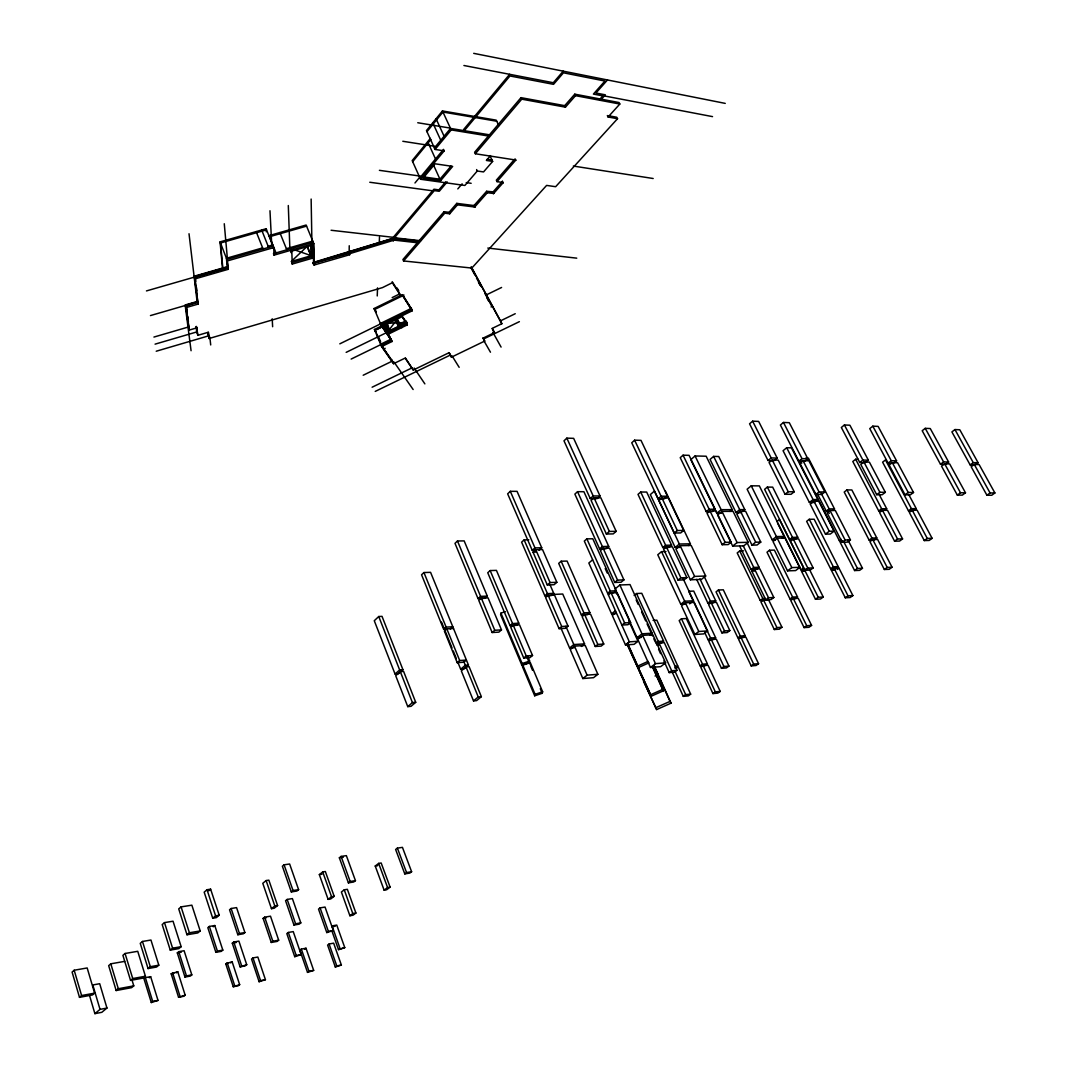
<?xml version="1.0" encoding="UTF-8"?>
<svg xmlns="http://www.w3.org/2000/svg" width="1067" height="1067" viewBox="0 0 1067 1067"><rect width="100%" height="100%" fill="white"/><g stroke="black" fill="none" stroke-linecap="round" stroke-linejoin="round"><path stroke-width="1.5" d="M276.02 252.906L269.084 235.634L306.122 225.03L313.205 242.209L314.178 265.016L349.629 254.733L349.029 252.252L393.51 238.688L419.478 241.622M349.603 251.505L349.589 252.546L313.138 263.096M349.176 250.998L349.242 245.743M349.629 254.733L349.029 252.252M350.269 252.759L350.283 251.719L393.483 238.928L418.451 241.742M377.238 295.959L377.545 287.89M379.292 242.276L379.492 236.994M503.117 182.737L493.674 193.447L493.127 191.873L502.344 181.39M505.385 611.684L500.93 613.125L500.61 614.725L521.776 665.061L529.272 662.58L529.645 661.06L527.712 656.485M521.776 665.061L522.136 663.541L500.93 613.125M522.817 665.141L522.443 666.648L534.7 695.791L542.236 693.283L542.65 691.803L530.326 662.66L522.817 665.141L535.101 694.324L534.7 695.791M529.939 664.167L530.326 662.66M513.867 160.117L496.342 180.163L497.022 181.643L515.761 160.103M383.32 324.795L387.881 331.517L399.018 316.966M515.668 160.343L515.014 158.81M503.037 182.857L502.437 181.203M498.809 125.599L496.208 120.144L442.445 110.941L426.467 130.561L435.069 149.447L444.205 150.847L420.545 179.256L412.182 160.584L430.401 138.363M426.973 131.668L442.952 112.048L496.729 121.225M412.676 161.677L430.895 139.47M434.389 147.953L450.527 128.427L489.673 134.842M435.069 149.447L451.221 129.921L488.739 136.056M414.97 182.977L420.198 176.682M419.891 177.789L443.525 149.367L444.205 150.847M463.612 129.534L509.653 74.303M465.065 129.774L509.959 75.97L553.533 84.346L563.469 72.809L604.949 81.039L593.399 94.083L602.828 95.883L599.507 99.618M451.008 166.119L439.951 179.229L422.372 176.749M440.618 180.683L452.675 166.399L435.056 163.798L423.039 178.216L440.618 180.683L433.362 164.691M392.643 238.821L393.216 238.141L419.344 241.102M394.457 237.768L434.322 190.62L439.257 191.286L447.206 181.91M349.643 253.693L394.136 240.115L418.491 242.863M445.806 181.71L438.87 189.886L433.922 189.206L392.283 238.515L313.138 262.482M607.35 115.529L608.097 117.01L619.834 104.032L575.526 95.67L565.443 107.167L564.71 105.66L521.003 97.657L474.628 152.248L475.335 153.755L515.708 160.023M475.335 153.755L521.75 99.178L565.443 107.167M457.81 188.899L462.131 183.844M489.926 155.622L492.634 161.41L483.551 171.934L477.282 171L464.865 185.458L420.545 179.256M490.513 155.622L486.365 160.45L492.634 161.41M563.229 71.156L553.293 82.719L463.918 65.5M493.848 193.314L493.167 191.847L486.619 191.286L473.988 205.558L456.783 203.37L449.047 212.333L444.085 211.706L402.939 259.508L403.566 260.962L471.827 268.057L546.611 185.405L555.64 186.712L617.526 118.717L616.779 117.25L608.924 115.823M403.566 260.962L444.752 213.173L449.7 213.8L457.45 204.851L474.708 207.011L487.299 192.754L493.634 193.474L492.781 192.073M564.71 105.66L574.78 94.163L619.073 102.552L619.834 104.032M607.483 79.972L595.919 93.016L605.349 94.83L600.988 99.711M292.385 260.388L307.536 246.01M457.583 661.633L460.677 669.249L463.785 669.022L468.44 665.034L430.575 572.339L423.946 572.539L421.558 574.78L443.672 629.317L447.006 629.13M484.751 598.387L487.312 596.106L464.158 540.889L457.476 540.996L454.995 543.343L478.043 598.667L483.404 598.44M538.995 550.199L541.729 547.771L517.055 491.353L510.306 491.313L507.652 493.821L532.233 550.345L536.288 550.265M566.844 438.137L563.99 440.818L590.264 498.596L597.08 498.609L600.014 495.995L573.646 438.35L566.844 438.137L593.199 495.968L600.014 495.995M378.745 616.513L374.277 620.727L395.057 674.037L398.338 673.797L402.939 669.703L382.026 616.366L378.745 616.513L399.645 669.943L395.057 674.037M490.166 570.565L487.752 572.739L510.079 625.675L516.348 625.329L518.829 623.208L496.435 570.378L490.166 570.565L512.56 623.541L518.829 623.208M528.859 539.822L524.137 539.902L521.616 542.169L544.864 595.853L551.172 595.586L553.76 593.372L549.878 584.436M577.554 491.674L574.873 494.101L599.614 548.905L605.963 548.771L608.737 546.411L583.902 491.714L577.554 491.674L602.375 546.544L608.737 546.411M634.612 440.178L631.744 442.778L658.126 498.742L664.514 498.756L667.475 496.235L641 440.378L634.612 440.178L661.087 496.208L667.475 496.235M443.672 629.317L446.126 627.129L452.781 626.769L450.327 628.956M478.043 598.667L480.603 596.386L487.312 596.106M532.233 550.345L534.967 547.904L541.729 547.771M590.264 498.596L593.199 495.968M453.488 628.503L446.833 628.863L444.379 631.05L457.209 662.674L463.865 662.207L466.359 660.073L459.69 660.526L457.209 662.674M481.337 598.134L478.776 600.414L492.154 632.518L498.876 632.131L501.477 629.89L488.046 597.853L481.337 598.134L494.768 630.277L501.477 629.89M533.007 552.132L535.754 549.692L542.516 549.558L556.854 582.315L554.053 584.716L547.291 584.969L533.007 552.132L535.714 552.079M594.039 497.809L591.091 500.423L606.363 534.007L613.192 533.9L616.179 531.339L600.854 497.822L594.039 497.809L609.35 531.419L616.179 531.339M400.312 671.636L395.71 675.718L407.754 706.621L411.048 706.327L415.717 702.313L403.593 671.396L400.312 671.636L412.422 702.593L407.754 706.621M74.183 970.236L72.103 972.077L79.492 997.352L92.509 994.937L94.63 993.137L87.174 967.956L74.183 970.236L81.599 995.551L79.492 997.352M561.162 561.215L558.695 563.363L581.395 614.965L587.33 614.659L589.851 612.565L567.084 561.069L561.162 561.215L583.916 612.871L589.851 612.565M613.645 592.945L616.259 590.798L592.799 538.768L586.863 538.862L584.316 541.076L629.343 641.854L637.986 641.28L628.73 620.727M640.72 492.02L638.013 494.381L662.847 547.571L668.836 547.438L671.61 545.144L646.695 492.06L640.72 492.02L665.635 545.264L671.61 545.144M712.249 511.64L715.17 509.226L689.069 455.329L683.067 455.196L680.226 457.663L706.247 511.667L710.742 511.64M730.055 511.44L732.242 509.653L706.154 456.223L695.07 455.969L690.802 459.65L716.771 513.28L721.532 513.254M492.154 632.518L494.768 630.277M547.291 584.969L550.079 582.569L556.854 582.315M606.363 534.007L609.35 531.419M124.679 961.38L110.795 963.821L108.674 965.648L116.17 990.536L131.614 987.655L133.775 985.868L131.895 979.679M125.066 953.485L122.905 955.338L130.547 980.386L143.231 978.066L145.432 976.238L137.736 951.297L125.066 953.485L132.735 978.559L130.547 980.386M181.083 906.883L178.722 908.897L187.005 934.759L197.808 932.931L200.209 930.944L191.86 905.176L181.083 906.883L189.406 932.771L187.005 934.759M510.079 625.675L512.56 623.541M544.864 595.853L547.451 593.625L553.76 593.372M599.614 548.905L602.375 546.544M658.126 498.742L661.087 496.208M142.471 941.467L140.257 943.361L148.06 968.569L156.556 967.035L158.81 965.182L150.954 940.04L142.471 941.467L150.314 966.702L148.06 968.569M164.491 922.608L162.197 924.569L170.267 950.11L178.829 948.616L181.163 946.696L173.041 921.208L164.491 922.608L172.587 948.176L170.267 950.11M460.677 669.249L465.332 665.261L468.44 665.034M513.267 625.222L510.786 627.343L523.724 658.032L530.006 657.592L532.526 655.498L519.549 624.875L513.267 625.222L526.244 655.938L532.526 655.498M548.198 595.333L545.597 597.547L559.081 628.676L565.403 628.303L568.031 626.129L554.507 595.066L548.198 595.333L561.722 626.489L568.031 626.129M603.162 548.278L600.401 550.652L614.752 582.449L621.114 582.222L623.928 579.888L609.524 548.145L603.162 548.278L617.566 580.115L623.928 579.888M661.927 497.982L658.966 500.516L674.291 533.033L680.693 532.94L683.694 530.446L668.315 498.009L661.927 497.982L677.305 530.526L683.694 530.446M774.068 460.651L777.203 458.076L758.65 421.425L752.635 421.172L749.567 423.799L768.053 460.517L772.575 460.624M465.999 666.902L461.331 670.89L473.508 700.886L476.616 700.606L481.35 696.684L469.107 666.675L465.999 666.902L478.243 696.951L473.508 700.886M592.558 559.842L588.837 563.016L611.578 613.845L615.899 613.632M742.379 511.586L744.806 509.613L718.718 456.516L713.623 456.396L710.062 459.437L736.057 512.6L741.152 512.573M207.025 889.731L204.184 892.159L212.72 918.207L216.334 917.62L219.215 915.233L210.626 889.184L207.025 889.731L215.587 915.819L212.72 918.207M208.732 890.798L210.626 889.184M783.471 422.452L780.404 425.026L798.876 461.197L804.718 461.317L807.839 458.783L789.3 422.692L783.471 422.452L802.011 458.65L807.839 458.783M116.17 990.536L118.317 988.736L133.775 985.868M89.508 995.404L94.896 1013.65L100.031 1009.382L106.953 1008.048L99.698 983.707L92.802 984.961L100.031 1009.382M523.724 658.032L526.244 655.938M559.081 628.676L561.722 626.489M614.752 582.449L617.566 580.115M674.291 533.033L677.305 530.526M581.395 614.965L583.916 612.871M616.259 590.798L610.311 591.038L607.697 593.199L612.165 593.012M662.847 547.571L665.635 545.264M706.247 511.667L709.168 509.252L715.17 509.226M768.053 460.517L771.174 457.943L777.203 458.076M106.953 1008.048L101.805 1012.316L94.896 1013.65M649.67 635.118L652.137 633.198L630.023 584.583L619.874 584.983L615.072 588.944L637.052 637.706L641.4 637.426M584.636 614.499L582.115 616.593L595.266 646.482L601.201 646.095L603.775 644.028L590.571 614.192L584.636 614.499L597.827 644.428L603.775 644.028M608.43 594.852L611.044 592.692L617.006 592.438L630.597 622.595L627.943 624.715L621.981 625.049L624.635 622.928L630.597 622.595M666.422 546.944L663.634 549.252L678.038 580.101L684.027 579.874L686.855 577.607L672.41 546.824L666.422 546.944L680.866 577.834L686.855 577.607M709.995 510.96L707.074 513.374L722.172 544.703L728.174 544.583L731.135 542.209L715.997 510.933L709.995 510.96L725.133 542.329L731.135 542.209M786.686 447.727L783.071 450.714L809.386 502.477L814.188 502.477L817.882 499.569L791.474 447.86L786.686 447.727L813.094 499.556L817.882 499.569M145.365 977.625L143.978 978.772L151.301 1002.54L158.009 1000.393L150.66 976.665L145.365 977.625L152.701 1001.42L151.301 1002.54M772.215 459.984L769.08 462.558L785.045 494.274L791.06 494.301L794.248 491.767L778.23 460.117L772.215 459.984L788.233 491.727L794.248 491.767M665.968 551.532L661.553 551.639L657.779 554.747L680.799 604.255L685.214 604.029M177.309 952.871L178.763 951.671L184.111 950.724L191.82 974.891L190.339 976.065L184.978 977.065L177.309 952.871L181.31 952.164M209.372 926.436L207.838 927.69L215.867 952.324L221.282 951.364L222.83 950.123L214.774 925.529L209.372 926.436L217.415 951.097L215.867 952.324M231.126 908.497L229.538 909.791L237.834 934.745L243.289 933.798L244.89 932.531L236.567 907.617L231.126 908.497L239.421 933.465L237.834 934.745M284.089 864.817L282.382 866.217L291.304 891.919L296.866 891.038L298.6 889.651L289.637 864.003L284.089 864.817L293.038 890.532L291.304 891.919M266.11 880.568L262.789 883.303L271.458 908.684L274.219 908.23L277.58 905.55L268.857 880.155L266.11 880.568L274.819 906.003L271.458 908.684M149.273 977.799L150.66 976.665M213.24 926.783L214.774 925.529M679.359 544.023L654.391 491.087L650.323 494.595L675.171 547.464L679.359 544.023L690.416 543.81L665.448 491.153M716.771 513.28L721.159 509.679L732.242 509.653M782.418 538.088L784.538 536.434L759.357 485.885L751.248 485.818L747.127 489.206L772.201 539.889L775.442 539.835M680.146 545.704L675.958 549.132L690.376 579.794L701.432 579.381L705.687 576.007L691.203 545.477L680.146 545.704L694.617 576.407L705.687 576.007M721.986 511.386L717.598 514.974L732.669 546.091L743.752 545.864L748.207 542.329L733.069 511.346L721.986 511.386L737.124 542.556L748.207 542.329M688.322 545.517L690.416 543.81M798.876 461.197L802.011 458.65M561.042 628.316L569.591 648.016L573.819 644.575L584.556 643.868L562.736 594.026L552.026 594.479M611.578 613.845L615.392 610.751M634.131 595.466L636.506 593.532L641.774 593.305L663.621 641.134L661.193 643.028M736.057 512.6L739.711 509.626L744.806 509.613M794.982 539.475L797.796 537.288L772.668 487.139L767.346 487.099L764.599 489.34L789.66 539.569L793.648 539.502M865.244 462.638L868.378 460.184L849.892 425.213L844.41 424.986L841.343 427.48L859.775 462.518L863.883 462.611M171.173 973.784L177.749 971.704L185.165 995.164L183.751 996.271L178.562 997.285L171.173 973.784L173.761 973.317M574.499 646.149L570.271 649.59L582.822 678.545L593.572 677.678L597.867 674.304L585.236 645.442L574.499 646.149L587.117 675.158L597.867 674.304M616.112 612.365L612.298 615.459L625.475 644.908L634.118 644.321L637.986 641.28M740.538 511.306L736.884 514.281L751.968 545.117L757.063 545.01L760.771 542.089L745.633 511.293L740.538 511.306L755.676 542.183L760.771 542.089M803.038 460.664L799.903 463.198L815.855 494.421L821.683 494.448L824.871 491.954L808.866 460.784L803.038 460.664L819.043 491.914L824.871 491.954M176.348 972.837L177.749 971.704M581.368 646.442L584.556 643.868M595.266 646.482L597.827 644.428M678.038 580.101L680.866 577.834M722.172 544.703L725.133 542.329M785.045 494.274L788.233 491.727M872.819 426.16L869.752 428.614L888.144 463.145L893.452 463.251L896.573 460.837L878.128 426.387L872.819 426.16L891.265 460.717L896.573 460.837M184.978 977.065L186.458 975.878L191.82 974.891M263.122 918.407L264.683 917.167L270.498 916.193L278.674 940.2L277.1 941.427L271.271 942.454L263.122 918.407L266.03 917.927M232.299 943.201L233.793 942.014L238.901 941.121L246.73 964.715L245.223 965.875L240.102 966.835L232.299 943.201L236.14 942.534M287.17 899.428L285.569 900.708L293.972 925.049L299.187 924.155L300.814 922.888L292.385 898.587L287.17 899.428L295.599 923.795L293.972 925.049M339.359 857.801L341.093 856.414L346.375 855.641L355.444 880.648L353.697 881.996L348.389 882.849L339.359 857.801L343.321 857.214M319.34 874.62L322.714 871.926L325.342 871.526L334.171 896.293L330.757 898.934L328.129 899.374L319.34 874.62L321.967 874.22M690.376 579.794L694.617 576.407M732.669 546.091L737.124 542.556M743.499 550.852L739.724 550.945L737.204 552.933L760.251 600.494L764.012 600.308M776.816 521.603L779.443 519.522L803.531 567.791L800.824 569.831L777.536 523.07M858.175 459.303L855.654 459.25L852.8 461.504L878.728 510.96L882.502 510.946M178.562 997.285L185.165 995.164M815.855 494.421L819.043 491.914M582.822 678.545L587.117 675.158M625.475 644.908L629.343 641.854M751.968 545.117L755.676 542.183M637.052 637.706L641.974 633.825L652.137 633.198M809.386 502.477L813.094 499.556M859.775 462.518L862.896 460.064L868.378 460.184M680.799 604.255L684.667 601.201L693.497 600.788L682.987 578.354M642.667 635.372L637.746 639.24L650.47 667.462L660.633 666.662L665.621 662.86L652.831 634.732L642.667 635.372L655.458 663.647L665.621 662.86M225.737 963.781L232.126 961.754L239.662 984.654L238.208 985.761L233.246 986.722L225.737 963.781L228.218 963.328M813.934 501.197L810.226 504.117L825.485 534.127L830.273 534.06L834.034 531.179L818.722 501.21L813.934 501.197L829.246 531.246L834.034 531.179M863.923 462.011L860.802 464.465L876.701 494.701L882.169 494.728L885.343 492.314L869.392 462.131L863.923 462.011L879.888 492.274L885.343 492.314M685.401 602.775L681.52 605.816L694.857 634.478L703.687 633.905L707.608 630.917L694.23 602.348L685.401 602.775L698.778 631.477L707.608 630.917M230.685 962.874L232.126 961.754M689.629 603.815L693.497 600.788M772.201 539.889L776.429 536.581L784.538 536.434M777.229 538.181L772.988 541.489L787.526 570.858L795.622 570.578L799.917 567.324L785.339 538.035L777.229 538.181L791.821 567.591L799.917 567.324M925.249 428.334L922.195 430.721L940.507 464.278L945.522 464.398L948.63 462.051L930.264 428.547L925.249 428.334L943.615 461.931L948.63 462.051M681.48 618.793L679.186 620.594L700.165 665.941L705.034 665.555L707.381 663.807L686.334 618.527L681.48 618.793L702.526 664.194L707.381 663.807M742.752 637.533L745.193 635.719L723.306 589.811L718.438 590.024L716.05 591.878L737.884 637.866L745.886 637.172L758.544 663.701L756.063 665.501L751.195 665.901L738.564 639.32L741.018 637.492L753.675 664.101L758.544 663.701M769.534 550.225L767 552.199L790.033 599.027L794.915 598.787L797.502 596.866L774.415 550.119L769.534 550.225L792.621 597.107L797.502 596.866M809.279 519.282L806.639 521.336L830.633 568.804L835.514 568.644L838.209 566.63L814.161 519.242L809.279 519.282L833.327 566.804L838.209 566.63M846.971 489.926L844.224 492.06L869.138 540.142L874.02 540.035L876.821 537.955L851.853 489.966L846.971 489.926L871.952 538.048L876.821 537.955M663.621 641.134L658.352 641.494L655.912 643.374L664.314 642.654L676.958 670.316L674.491 672.17L669.209 672.61L663.901 660.94M696.684 579.394L707.848 603.068L710.435 601.068L715.73 600.814L704.527 577.18M739.711 546.211L751.061 569.538L753.755 567.444L759.077 567.271L746.993 542.516M789.66 539.569L792.488 537.381L797.796 537.288M817.335 493.741L826.258 511.173L829.179 508.906L834.501 508.892L808.426 458.143L805.772 458.076M888.144 463.145L891.265 460.717M271.271 942.454L272.845 941.241L278.674 940.2M240.102 966.835L246.73 964.715M348.389 882.849L350.149 881.489L355.444 880.648M328.129 899.374L331.544 896.72L334.171 896.293M711.156 602.615L708.581 604.616L721.906 632.878L727.214 632.544L729.828 630.57L716.464 602.348L711.156 602.615L724.533 630.904L729.828 630.57M751.822 571.112L754.529 569.004L759.837 568.831L773.828 597.493L771.081 599.561L765.773 599.814L751.822 571.112L754.476 571.018M793.274 538.982L790.46 541.169L804.971 570.271L810.293 570.085L813.147 567.924L798.596 538.875L793.274 538.982L807.839 568.111L813.147 567.924M830.006 510.519L827.072 512.787L842.143 542.249L847.451 542.143L850.426 539.902L835.328 510.493L830.006 510.519L845.117 540.009L850.426 539.902M252.986 957.926L251.545 959.046L259.108 981.72L265.43 979.693L257.841 957.046L252.986 957.926L260.561 980.626L259.108 981.72M892.292 462.638L889.171 465.052L905.043 494.835L910.338 494.861L913.512 492.487L897.6 462.758L892.292 462.638L908.217 492.447L913.512 492.487M715.73 600.814L713.143 602.815L707.848 603.068M756.37 569.365L759.077 567.271M832.54 510.399L834.501 508.892M288.33 932.465L286.823 933.625L294.732 956.686L301.174 954.632L293.238 931.598L288.33 932.465L296.266 955.539L294.732 956.686M320.1 907.897L318.526 909.111L326.782 932.571L333.331 930.491L325.048 907.057L320.1 907.897L328.383 931.371L326.782 932.571M397.391 848.118L395.63 849.479L404.78 873.886L409.821 873.086L411.609 871.739L402.446 847.371L397.391 848.118L406.554 872.539L404.78 873.886M344.254 889.825L341.4 892.025L349.909 915.753L353.017 915.206L355.911 913.045L347.362 889.318L344.254 889.825L352.79 913.579L349.909 915.753M375.237 866.031L378.665 863.39L381.172 863.003L390.109 887.144L386.641 889.745L384.12 890.158L375.237 866.031L377.745 865.644M954.952 429.561L951.897 431.908L970.156 464.932L975.011 465.039L978.106 462.731L959.807 429.774L954.952 429.561L973.264 462.625L978.106 462.731M650.47 667.462L655.458 663.647M233.246 986.722L239.662 984.654M876.701 494.701L879.888 492.274M825.485 534.127L829.246 531.246M694.857 634.478L698.778 631.477M787.526 570.858L791.821 567.591M704.62 632.331L708.141 639.867L710.595 638.013L715.61 637.679L693.723 591.078L688.708 591.291L710.595 638.013M760.251 600.494L762.838 598.547L765.346 598.414M814.388 491.887L839.342 540.729L841.223 539.302M878.728 510.96L881.662 508.759L886.69 508.732L879.035 494.221M940.507 464.278L943.615 461.931M763.559 600.041L760.971 602.001L774.309 629.517L779.337 629.183L781.951 627.263L768.587 599.801L763.559 600.041L776.923 627.583L781.951 627.263M809.319 569.151L823.257 597.013L820.51 599.014L815.481 599.267L801.584 571.352L804.291 569.311L806.799 569.231M842.01 540.849L840.142 542.263L854.587 570.552L859.615 570.365L862.469 568.271L847.985 540.049M882.476 510.319L879.555 512.533L894.573 541.169L899.588 541.076L902.562 538.902L887.504 510.306L882.476 510.319L897.547 538.995L902.562 538.902M301.321 949.083L299.854 950.19L307.509 972.384L313.671 970.383L305.989 948.23L301.321 949.083L308.99 971.29L307.509 972.384M944.642 463.798L941.521 466.146L957.326 495.088L962.327 495.115L965.488 492.794L949.643 463.905L944.642 463.798L960.487 492.767L965.488 492.794M669.209 672.61L671.677 670.743L676.958 670.316M721.906 632.878L724.533 630.904M765.773 599.814L768.52 597.747L773.828 597.493M804.971 570.271L807.839 568.111M842.143 542.249L845.117 540.009M905.043 494.835L908.217 492.447M675.518 667.902L677.852 666.141L656.832 620.18L653.084 620.394M713.169 639.52L715.61 637.679M884.73 510.213L886.69 508.732M304.522 949.337L305.989 948.23M384.12 890.158L387.588 887.557L390.109 887.144M700.165 665.941L702.526 664.194M737.884 637.866L740.325 636.039L745.193 635.719M790.033 599.027L792.621 597.107M830.633 568.804L833.327 566.804M869.138 540.142L871.952 538.048M911.418 508.666L885.463 459.944L882.609 462.171L908.484 510.84L911.418 508.666L916.273 508.652L908.644 494.368M970.156 464.932L973.264 462.625M703.18 665.621L700.832 667.368L712.956 693.577L717.824 693.123L720.212 691.403L708.048 665.234L703.18 665.621L715.343 691.856L720.212 691.403M793.355 598.587L790.767 600.508L804.091 627.596L808.959 627.289L811.587 625.382L798.236 598.347L793.355 598.587L806.719 625.702L811.587 625.382M831.393 570.312L834.087 568.298L838.969 568.137L852.88 595.559L850.146 597.533L845.277 597.773L831.393 570.312L834.647 570.191M872.739 539.569L869.925 541.663L884.356 569.485L889.224 569.311L892.065 567.257L877.621 539.475L872.739 539.569L887.197 567.417L892.065 567.257M912.232 510.213L909.311 512.387L924.289 540.569L929.157 540.462L932.118 538.328L917.1 510.186L912.232 510.213L927.263 538.422L932.118 538.328M329.089 944.002L327.609 945.095L335.305 967.009L341.373 965.048L333.651 943.161L329.089 944.002L336.799 965.928L335.305 967.009M974.278 464.452L971.17 466.759L986.908 495.221L991.75 495.248L994.897 492.967L979.119 464.558L974.278 464.452L990.069 492.941L994.897 492.967M916.273 508.652L913.352 510.826L908.484 510.84M837.168 569.471L838.969 568.137M332.117 931.571L338.492 949.617L344.761 947.603L336.759 925.076L332.05 925.903L340.04 948.483M671.85 671.236L683.293 696.364L685.668 694.617L690.669 694.15L678.519 667.595L674.771 667.889M723.933 666.515L711.276 639.493L708.835 641.334L721.452 668.329L723.933 666.515L728.948 666.101L716.304 639.16L708.141 639.867M774.309 629.517L776.923 627.583M815.481 599.267L818.229 597.253L823.257 597.013M854.587 570.552L857.441 568.444L862.469 568.271M894.573 541.169L897.547 538.995M957.326 495.088L960.487 492.767M344.761 947.603L338.492 949.617M690.669 694.15L688.295 695.897L683.293 696.364M728.948 666.101L726.467 667.915L721.452 668.329M712.956 693.577L715.343 691.856M751.195 665.901L753.675 664.101M804.091 627.596L806.719 625.702M845.277 597.773L848.012 595.799L852.88 595.559M884.356 569.485L887.197 567.417M924.289 540.569L927.263 538.422M986.908 495.221L990.069 492.941M392.163 297.6L399.912 293.785M381.853 325.862L374.424 329.49L381.613 346.588L392.069 341.493L381.412 325.875L374.09 308.536L402.099 294.785M404.006 295.066L374.517 309.563L376.318 312.204M411.502 308.256L380.412 323.488L386.641 332.637M339.813 343.841L381.412 323.461M380.826 324.515L411.929 309.283M381.412 325.875L412.235 310.79L402.953 295.692M398.805 327.689L395.243 319.313L396.724 318.58L401.832 327.716M383.413 325.835L402.059 316.712L407.367 324.861L388.881 333.891L382.84 324.475L388.615 333.024M376.384 329.463L380.506 327.436M382.279 326.862L374.85 330.503L376.037 332.21L374.424 329.49M400.152 323.781L406.1 320.874M397.391 322.914L395.67 320.313L397.151 319.58L400.578 324.781L406.527 321.874M387.881 331.517L406.354 322.501L401.926 315.685M346.161 352.363L407.327 322.474M388.361 332.21L406.887 323.154M407.367 324.861L406.78 323.514L388.321 332.531L388.881 333.891M351.15 359.072L381.613 344.214M381.039 345.255L391.496 340.146L392.069 341.493M486.419 294.865L501.597 287.463M385.16 348.309L383.667 349.042L381.826 344.628M491.073 306.949L492.567 306.229M363.193 375.237L391.602 361.433M381.613 346.588L393.563 363.714L405.127 358.099L413.249 370.049L448.78 352.844L451.461 357.152L484.711 341.067L483.018 337.826M500.49 320.86L515.241 313.711M501.237 322.421L501.837 323.728L492.127 328.436L494.461 332.637L483.044 338.159L484.711 341.067M372.116 387.214L412.275 367.755M375.237 391.402L450.527 354.964L449.154 352.764M483.751 338.893L519.376 321.66M627.343 643.361L637.546 666.141L648.136 661.38M652.564 666.648L663.461 690.776L651.283 696.204L638.213 667.635L649.029 662.82M655.085 676.038L657.952 674.757L659.073 676.585L671.063 703.153L656.632 709.568L643.574 681.186L656.632 709.568M650.403 694.844L662.607 689.402L663.461 690.776M655.511 707.834L669.996 701.406L671.063 703.153M535.101 694.324L542.65 691.803M522.136 663.541L529.645 661.06M197.462 302.454L185.805 306.029L188.739 328.609L189.272 330.063L196.861 327.849L196.315 326.395L197.768 335.345L208.465 332.21L209.159 338.492L382.479 287.61L392.363 282.728L401.112 296.466L400.525 295.092M155.075 344.148L196.728 331.957M156.222 351.23L208.212 335.972L207.865 332.824M153.928 337.065L188.005 327.116M291.224 261.495L311.271 255.693L311.057 244.316M311.684 256.8L311.497 245.423L311.711 256.787L291.664 262.589L292.251 264.056L312.311 258.241L312.084 245.25L291.798 251.105L292.251 264.056M313.138 262.895L393.31 238.394L419.198 241.329M313.151 263.509L349.016 253.292M150.447 315.579L185.191 305.495M197.835 301.721L185.885 305.189L188.712 327.009M198.209 301.828L186.272 305.295L187.325 313.525M189.272 330.063L186.365 307.496L198.049 304.108L194.848 276.473L227.231 267.137M262.642 247.891L226.431 258.281L227.324 268.15M268.177 246.29L272.645 245.01L272.792 248.024M273.072 246.117L226.871 259.401L228.205 269.324L195.061 278.874L194.501 277.38L227.631 267.83M228.205 269.324L227.444 260.895L273.685 247.611L266.11 228.751L220.069 241.889L222.71 270.191M286.383 248.704L312.764 241.102M191.073 350.723L185.138 304.989L197.088 301.521L194.074 276.26L227.191 266.723M313.205 242.209L273.459 253.653L274.059 255.133L313.831 243.676L313.218 242.209L313.565 264.616M227.244 267.35L195.221 276.58L195.781 281.315M146.459 290.918L194.181 277.18M195.995 276.793L227.284 267.777M266.55 229.858L220.509 242.996L222.963 269.538M269.524 236.727L306.576 226.124M152.701 1001.42L158.009 1000.393M260.561 980.626L265.43 979.693M308.99 971.29L313.671 970.383M336.799 965.928L341.373 965.048M296.266 955.539L301.174 954.632M81.599 995.551L94.63 993.137M132.735 978.559L145.432 976.238M150.314 966.702L158.81 965.182M217.415 951.097L222.83 950.123M328.383 931.371L333.331 930.491M332.09 926.783L335.225 926.223M172.587 948.176L181.163 946.696M352.79 913.579L355.911 913.045M239.421 933.465L244.89 932.531M295.599 923.795L300.814 922.888M189.406 932.771L200.209 930.944M274.819 906.003L277.58 905.55M215.587 915.819L219.215 915.233M293.038 890.532L298.6 889.651M406.554 872.539L411.609 871.739M412.422 702.593L415.717 702.313M478.243 696.951L481.35 696.684M675.358 666.341L677.852 666.141M399.645 669.943L402.939 669.703M659.246 644.708L656.605 644.895L659.033 643.001L671.677 670.743M569.591 648.016L574.179 647.709M387.201 323.261L406.354 322.501M801.584 571.352L804.105 571.272M751.061 569.538L755.036 569.405M800.824 569.831L804.598 569.698M675.171 547.464L679.919 547.358M839.342 540.729L841.863 540.676M826.258 511.173L830.246 511.16M331.09 230.259L393.296 237.327M487.806 248.064L576.754 258.161M393.043 237.608L420.638 240.742M369.782 182.257L432.588 190.793M379.399 170.333L420.371 176.122M466.252 182.604L471.161 183.297M497.022 181.643L503.077 182.537M487.246 159.236L491.954 159.957M573.339 166.052L653.177 178.509M402.819 141.284L434.709 146.246M417.757 122.745L450.221 128.08M608.097 117.01L617.526 118.717M604.349 95.937L712.543 116.623M473.708 53.35L725.24 103.392M293.692 249.545L311.271 255.693M381.813 345.935L380.626 344.241L391.069 339.146L387.948 334.971M383.266 348.015L390.722 358.712M381.052 345.241L392.989 362.393M394.003 362.02L413.142 389.522M380.839 324.501L391.496 340.146M405.473 358.099L413.249 370.049M374.09 308.536L375.891 311.191M414.143 368.035L424.866 383.88M387.374 324.088L386.908 323.394L390.442 331.77M387.801 325.088L386.054 323.674L389.802 332.531M395.243 319.313L398.685 324.528M400.578 324.781L401.032 325.475L400.605 324.475M403.246 318.073L406.78 323.514M392.189 281.661L399.205 292.678M402.499 294.665L411.208 308.403M402.672 295.706L412.235 310.79M637.546 666.141L638.453 667.569L627.596 643.334M397.004 287.93L398.751 290.691M638.213 667.635L651.283 696.204M448.887 352.617L451.461 357.152M452.141 356.031L459.157 367.328M483.858 340.68L490.473 352.217M492.314 328.529L494.461 332.637M492.861 332.33L501.09 347.095M478.509 282.395L480.057 285.249M487.019 298.093L488.566 300.947M471.747 267.75L500.796 321.434M471.454 267.604L501.837 323.728M471.067 267.964L474.935 275.099M476.496 277.967L481.137 286.53M485.005 293.665L491.967 306.509M844.41 424.986L862.896 460.064M855.654 459.25L881.662 508.759M820.99 492.914L829.179 508.906M827.752 510.453L829.272 513.414M843.677 541.556L857.441 568.444M800.25 460.33L801.744 463.238M834.087 568.298L848.012 595.799M752.635 421.172L771.174 457.943M574.78 94.163L575.526 95.67M767.346 487.099L792.488 537.381M804.291 569.311L818.229 597.253M751.248 485.818L776.429 536.581M713.623 456.396L739.711 509.626M743.099 545.544L753.755 567.444M754.529 569.004L768.52 597.747M521.003 97.657L521.75 99.178M695.07 455.969L721.159 509.679M739.724 550.945L762.838 598.547M683.067 455.196L709.168 509.252M718.438 590.024L740.325 636.039M699.939 578.847L710.435 601.068M661.553 551.639L684.667 601.201M492.581 192.113L493.421 193.554M492.541 192.1L493.221 193.567M476.616 169.56L477.282 171M486.619 191.286L487.299 192.754M442.445 110.941L451.221 129.921M436.07 118.77L444.085 136.216M474.322 205.344L474.895 206.891M474.028 205.544L474.788 206.971M473.868 205.598L474.655 207.025M473.708 205.598L474.495 207.065M432.762 122.825L440.751 140.257M674.864 670.943L685.668 694.617M636.506 593.532L658.352 641.494M456.783 203.37L457.45 204.851M636.172 599.961L638.213 604.456M641.614 611.938L645.695 620.927M647.069 623.915L652.511 635.892M653.871 638.893L655.231 641.881M658.592 649.269L660.58 653.644M427.654 141.711L435.509 158.996M619.874 584.983L641.974 633.825M654.391 666.248L658.406 675.131L653.938 665.861M449.047 212.333L449.7 213.8M657.952 674.757L669.996 701.406M652.377 666.728L662.607 689.402M471.201 266.657L471.841 268.057M605.216 568.564L607.23 573.032M615.299 590.931L616.633 593.906M444.085 211.706L444.752 213.173M586.863 538.862L610.311 591.038M611.044 592.692L624.635 622.928M627.489 644.468L644.095 681.546L626.943 644.028M510.306 491.313L534.967 547.904M535.754 549.692L550.079 582.569M565.897 626.356L573.819 644.575M393.51 238.688L394.136 240.115M524.137 539.902L547.451 593.625M392.749 239.582L393.376 241.022M396.724 318.58L400.298 326.955M386.307 323.674L389.855 332.064M527.338 658.006L529.272 662.58M530.592 665.701L532.526 670.303M540.302 688.682L542.236 693.283M385.067 323.861L388.815 332.757M389.548 336.212L390.802 339.173M388.535 334.718L389.788 337.679M391.762 359.486L393.563 363.714M378.732 337.265L380.586 341.68M376.651 333.691L382.213 346.948M457.476 540.996L480.603 596.386M307.523 246.637L312.311 258.241M306.949 246.25L310.51 254.946M463.465 660.686L465.332 665.261M423.946 572.539L446.126 627.129M446.833 628.863L459.69 660.526M291.211 249.625L291.318 252.866L291.184 249.625L291.798 251.105M441.525 622.048L452.021 647.936M453.262 650.977L456.343 658.592M279.834 232.553L286.823 249.798M261.668 230.019L268.617 247.397M256.147 231.592L263.082 248.984M220.069 241.889L227.444 260.895M198.049 304.108L194.501 277.38M209.159 338.492L208.092 332.344M185.805 306.029L186.365 307.496M378.665 863.39L387.588 887.557M341.093 856.414L350.149 881.489M322.714 871.926L331.544 896.72M264.683 917.167L272.845 941.241M233.793 942.014L241.609 965.662M227.164 962.661L234.687 985.615M178.763 951.671L186.458 975.878M172.574 972.651L179.976 996.165M110.795 963.821L118.317 988.736M187.752 316.832L188.392 321.767M196.088 326.809L196.835 332.811M196.861 327.849L197.768 335.345M196.528 287.623L196.902 290.784M189.019 233.753L194.074 276.26M209.839 337.119L210.706 344.948M224.27 223.737L227.378 258.561M272.205 318.806L272.632 326.729M266.11 228.751L266.27 231.792M269.978 210.746L271.778 245.81M273.685 247.611L274.059 255.133M288.303 205.531L289.851 248.238M311.137 199.049L311.897 241.902M313.831 243.676L314.178 265.016"/></g></svg>
